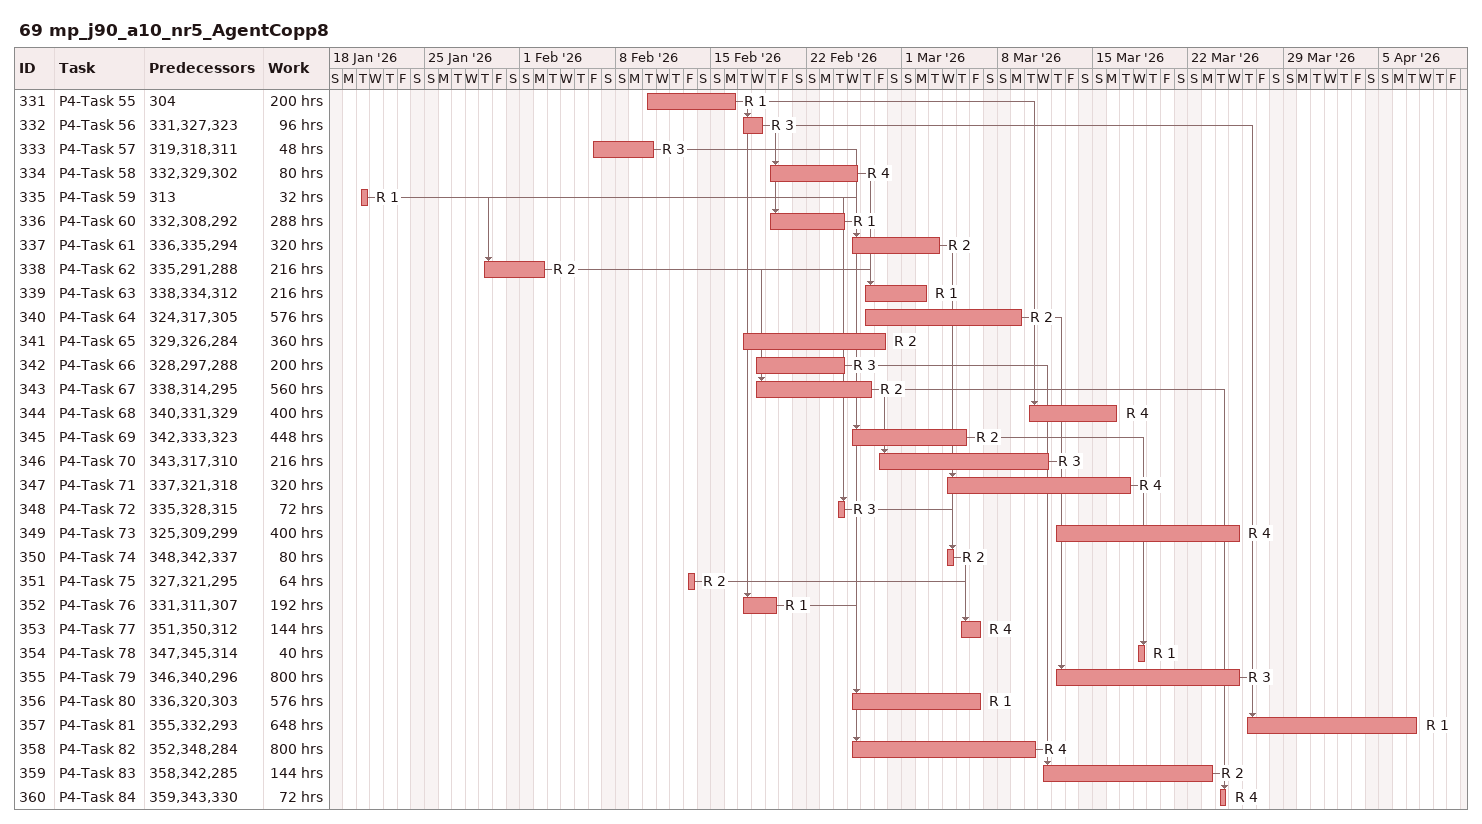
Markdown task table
69 mp_j90_a10_nr5_AgentCopp8

| ID | Task | Start | Finish | Predecessors | Resources | Work (h) |
|---|---|---|---|---|---|---|
| 331 | P4-Task 55 | 2026-02-10 | 2026-02-16 | 304 | R 1 | 200 |
| 332 | P4-Task 56 | 2026-02-17 | 2026-02-18 | 331, 327, 323 | R 3 | 96 |
| 333 | P4-Task 57 | 2026-02-06 | 2026-02-10 | 319, 318, 311 | R 3 | 48 |
| 334 | P4-Task 58 | 2026-02-19 | 2026-02-25 | 332, 329, 302 | R 4 | 80 |
| 335 | P4-Task 59 | 2026-01-20 | 2026-01-20 | 313 | R 1 | 32 |
| 336 | P4-Task 60 | 2026-02-19 | 2026-02-24 | 332, 308, 292 | R 1 | 288 |
| 337 | P4-Task 61 | 2026-02-25 | 2026-03-03 | 336, 335, 294 | R 2 | 320 |
| 338 | P4-Task 62 | 2026-01-29 | 2026-02-02 | 335, 291, 288 | R 2 | 216 |
| 339 | P4-Task 63 | 2026-02-26 | 2026-03-02 | 338, 334, 312 | R 1 | 216 |
| 340 | P4-Task 64 | 2026-02-26 | 2026-03-09 | 324, 317, 305 | R 2 | 576 |
| 341 | P4-Task 65 | 2026-02-17 | 2026-02-27 | 329, 326, 284 | R 2 | 360 |
| 342 | P4-Task 66 | 2026-02-18 | 2026-02-24 | 328, 297, 288 | R 3 | 200 |
| 343 | P4-Task 67 | 2026-02-18 | 2026-02-26 | 338, 314, 295 | R 2 | 560 |
| 344 | P4-Task 68 | 2026-03-10 | 2026-03-16 | 340, 331, 329 | R 4 | 400 |
| 345 | P4-Task 69 | 2026-02-25 | 2026-03-05 | 342, 333, 323 | R 2 | 448 |
| 346 | P4-Task 70 | 2026-02-27 | 2026-03-11 | 343, 317, 310 | R 3 | 216 |
| 347 | P4-Task 71 | 2026-03-04 | 2026-03-17 | 337, 321, 318 | R 4 | 320 |
| 348 | P4-Task 72 | 2026-02-24 | 2026-02-24 | 335, 328, 315 | R 3 | 72 |
| 349 | P4-Task 73 | 2026-03-12 | 2026-03-25 | 325, 309, 299 | R 4 | 400 |
| 350 | P4-Task 74 | 2026-03-04 | 2026-03-04 | 348, 342, 337 | R 2 | 80 |
| 351 | P4-Task 75 | 2026-02-13 | 2026-02-13 | 327, 321, 295 | R 2 | 64 |
| 352 | P4-Task 76 | 2026-02-17 | 2026-02-19 | 331, 311, 307 | R 1 | 192 |
| 353 | P4-Task 77 | 2026-03-05 | 2026-03-06 | 351, 350, 312 | R 4 | 144 |
| 354 | P4-Task 78 | 2026-03-18 | 2026-03-18 | 347, 345, 314 | R 1 | 40 |
| 355 | P4-Task 79 | 2026-03-12 | 2026-03-25 | 346, 340, 296 | R 3 | 800 |
| 356 | P4-Task 80 | 2026-02-25 | 2026-03-06 | 336, 320, 303 | R 1 | 576 |
| 357 | P4-Task 81 | 2026-03-26 | 2026-04-07 | 355, 332, 293 | R 1 | 648 |
| 358 | P4-Task 82 | 2026-02-25 | 2026-03-10 | 352, 348, 284 | R 4 | 800 |
| 359 | P4-Task 83 | 2026-03-11 | 2026-03-23 | 358, 342, 285 | R 2 | 144 |
| 360 | P4-Task 84 | 2026-03-24 | 2026-03-24 | 359, 343, 330 | R 4 | 72 |
